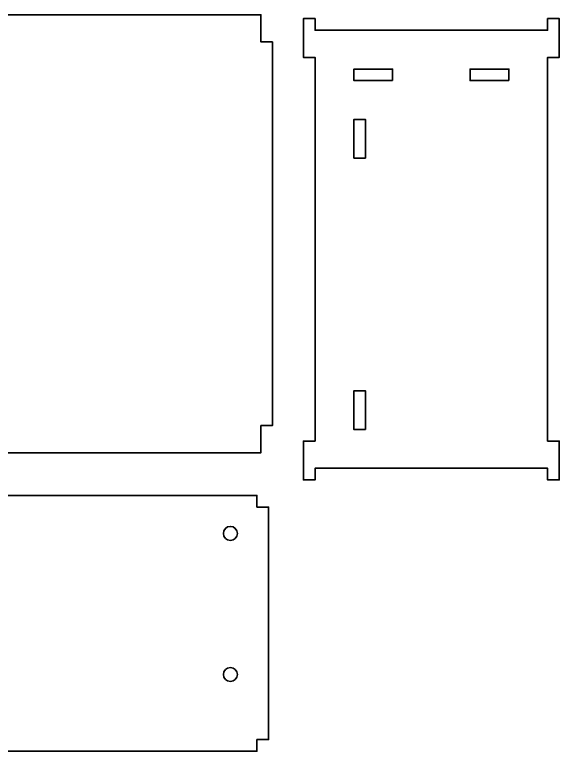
# Model space of a CAD drawing. Header units: inches. Extents: x 8 to 595, y -723 to -313.
# Drawn here: x 454.5 to 595, y -507 to -317 of the extents above; entities that cross this region are included whole.
import ezdxf

# ---------------------------------------------------------------- set-up
doc = ezdxf.new("R2010")
doc.units = ezdxf.units.IN
doc.header["$MEASUREMENT"] = 0
doc.layers.add('Layer 1', color=7, linetype='Continuous')

# ---------------------------------------------------------------- blocks, each defined once
blk = doc.blocks.new('block 12')
at = {"layer": 'Layer 1', "color": 179, "lineweight": 35, "true_color": 0x231f20}
for points in [[(594, -328), (594, -328), (595, -328), (595, -318), (592, -318), (592, -321), (590, -321), (534, -321), (532, -321), (532, -321), (532, -318), (529, -318), (529, -328), (530, -328), (532, -328), (532, -328), (532, -427), (530, -427), (530, -427), (529, -427), (529, -437), (532, -437), (532, -434), (534, -434), (534, -434), (590, -434), (590, -434), (592, -434), (592, -437), (595, -437), (595, -427), (594, -427), (592, -427), (592, -328), (594, -328)], [(552, -334), (542, -334), (542, -331), (552, -331), (552, -334)], [(582, -334), (572, -334), (572, -331), (582, -331), (582, -334)], [(545, -354), (542, -354), (542, -344), (545, -344), (545, -354)], [(545, -424), (542, -424), (542, -414), (545, -414), (545, -424)]]:
    blk.add_lwpolyline(points, dxfattribs=at)

msp = doc.modelspace()

# ---------------------------------------------------------------- linework, layer by layer
at = {"layer": 'Layer 1', "color": 179, "lineweight": 35, "true_color": 0x231f20}
for points in [[(521, -324), (518, -324), (518, -317), (318, -317), (318, -324), (315, -324), (315, -423), (318, -423), (318, -430), (518, -430), (518, -423), (521, -423), (521, -324)], [(517, -444), (517, -441), (317, -441), (317, -444), (314, -444), (314, -504), (317, -504), (317, -507), (517, -507), (517, -504), (520, -504), (520, -444), (517, -444)]]:
    msp.add_lwpolyline(points, dxfattribs=at)
for points in [[(511.94, -450.8), (511.94, -451.8), (511.14, -452.6), (510.14, -452.6), (509.15, -452.6), (508.34, -451.8), (508.34, -450.8), (508.34, -449.81), (509.15, -449), (510.14, -449), (511.14, -449), (511.94, -449.81), (511.94, -450.8)], [(511.94, -487.2), (511.94, -488.2), (511.14, -489), (510.14, -489), (509.15, -489), (508.34, -488.2), (508.34, -487.2), (508.34, -486.21), (509.15, -485.4), (510.14, -485.4), (511.14, -485.4), (511.94, -486.21), (511.94, -487.2)]]:
    msp.add_open_spline(points, degree=3, knots=[0, 0, 0, 0, 1, 1, 1, 2, 2, 2, 3, 3, 3, 4, 4, 4, 4], dxfattribs=at)

# ---------------------------------------------------------------- block references
at = {"layer": 'Layer 1'}
msp.add_blockref('block 12', (0, 0), dxfattribs=at)

doc.saveas('drawing.dxf')
